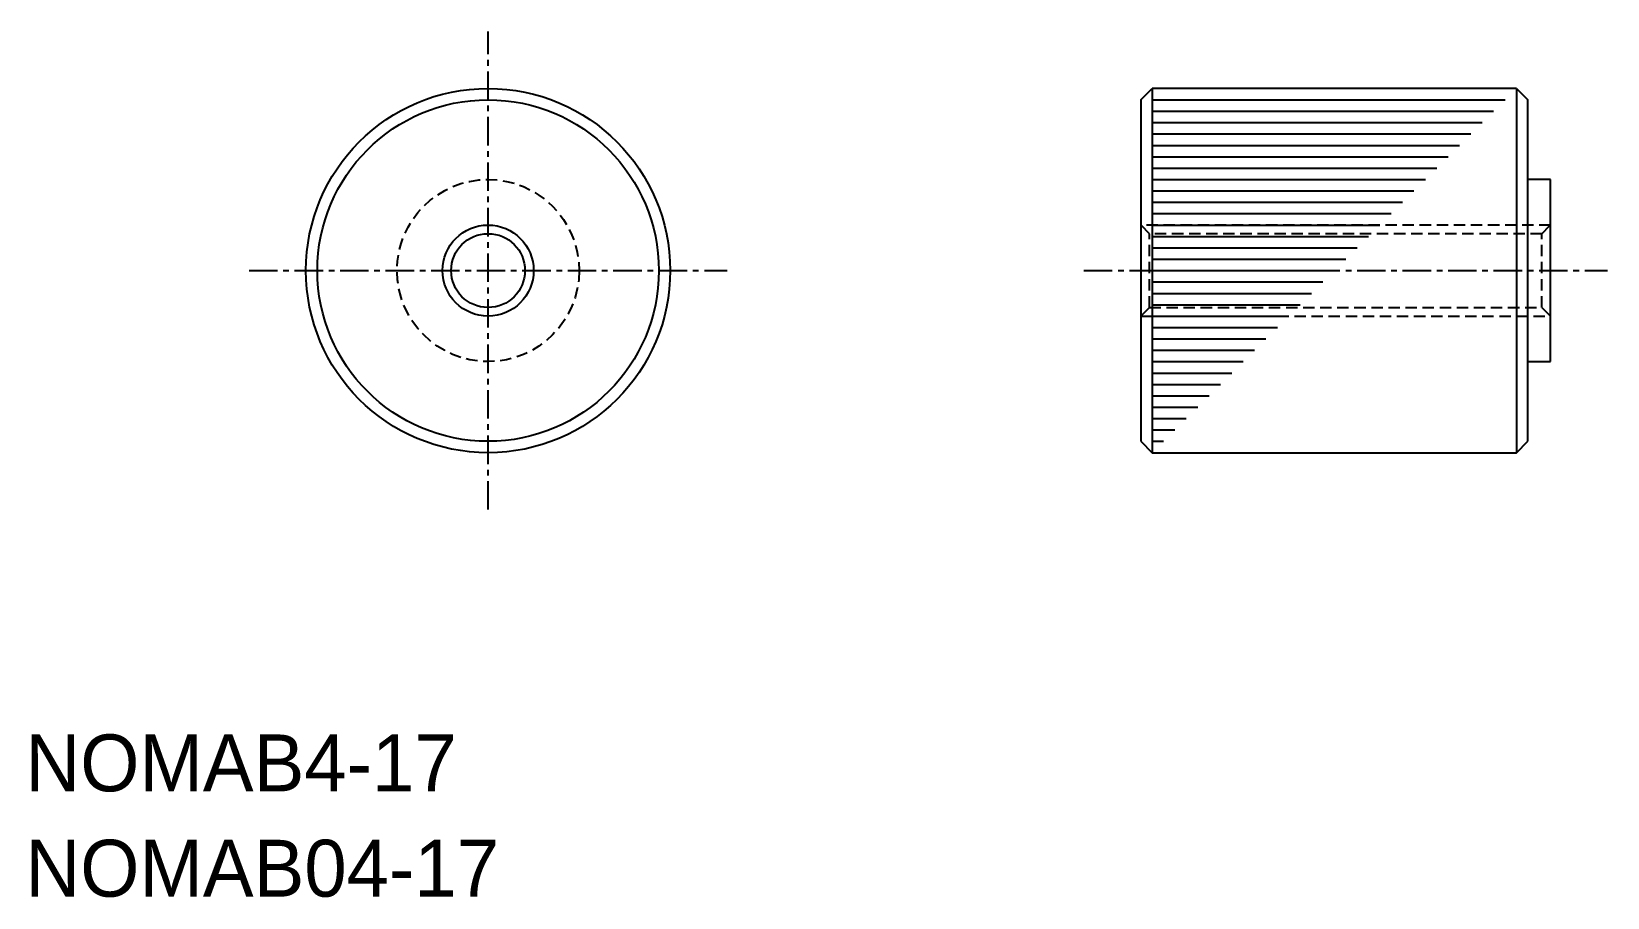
# Model space of a CAD drawing. Extents: x 0.3 to 69.5, y 0 to 38.
import ezdxf

# ---------------------------------------------------------------- set-up
doc = ezdxf.new("R2010")
doc.units = 0
doc.linetypes.add('CENTER', pattern=[2, 1.25, -0.25, 0.25, -0.25])
doc.linetypes.add('DASHED', pattern=[0.75, 0.5, -0.25])
doc.layers.get('0').update_dxf_attribs({"linetype": 'CONTINUOUS'})
doc.layers.add('CENTER', color=1, linetype='CENTER')

msp = doc.modelspace()

# ---------------------------------------------------------------- linework, layer by layer
at = {"color": 7, "linetype": 'CONTINUOUS'}
for p, q in [((49, 35), (49.5, 35.5)), ((49.5, 35.5), (49.5, 19.5)), ((65.5, 35.5), (49.5, 35.5)), ((65.5, 35.5), (65.5, 19.5)), ((65.5, 35.5), (66, 35)), ((49, 35), (49, 20)), ((49.5, 35), (65, 35)), ((66, 20), (66, 35)), ((49.5, 34.5), (64.5, 34.5)), ((49.5, 34), (64, 34)), ((49.5, 33.5), (63.5, 33.5)), ((49.5, 33), (63, 33)), ((49.5, 32.5), (62.5, 32.5)), ((49.5, 32), (62, 32)), ((49.5, 31.5), (61.5, 31.5)), ((67, 31.5), (66, 31.5)), ((67, 23.5), (67, 31.5)), ((49.5, 31), (61, 31)), ((49.5, 30.5), (60.5, 30.5)), ((49.5, 30), (60, 30)), ((49.5, 29.5), (59.5, 29.5)), ((49.5, 29), (59, 29)), ((49.5, 28.5), (58.5, 28.5)), ((49.5, 28), (58, 28)), ((49.5, 27.5), (57.5, 27.5)), ((49.5, 27), (57, 27)), ((49.5, 26.5), (56.5, 26.5)), ((49.5, 26), (56, 26)), ((49.5, 25.5), (55.5, 25.5)), ((49.5, 25), (55, 25)), ((49.5, 24.5), (54.5, 24.5)), ((49.5, 24), (54, 24)), ((49.5, 23.5), (53.5, 23.5)), ((49.5, 23), (53, 23)), ((66, 23.5), (67, 23.5)), ((49.5, 22.5), (52.5, 22.5)), ((49.5, 22), (52, 22)), ((49.5, 21.5), (51.5, 21.5)), ((49.5, 21), (51, 21)), ((49.5, 20.5), (50.5, 20.5)), ((49, 20), (49.5, 19.5)), ((49.5, 20), (50, 20)), ((49.5, 19.5), (65.5, 19.5)), ((65.5, 19.5), (66, 20))]:
    msp.add_line(p, q, dxfattribs=at)
at = {"color": 3, "linetype": 'DASHED'}
for p, q in [((67, 29.5), (49, 29.5)), ((49.379, 29.121), (49, 29.5)), ((49.379, 25.879), (49.379, 29.121)), ((66.621, 29.121), (49.379, 29.121)), ((66.621, 29.121), (67, 29.5)), ((66.621, 25.879), (66.621, 29.121)), ((49.379, 25.879), (49, 25.5)), ((49.379, 25.879), (66.621, 25.879)), ((66.621, 25.879), (67, 25.5)), ((49, 25.5), (67, 25.5))]:
    msp.add_line(p, q, dxfattribs=at)
at = {"color": 7, "linetype": 'CONTINUOUS'}
for radius in [8, 7.5, 1.621]:
    msp.add_circle((20.329, 27.5), radius, dxfattribs=at)
at = {"color": 3, "linetype": 'DASHED'}
msp.add_circle((20.329, 27.5), 4, dxfattribs=at)
at = {"color": 3, "linetype": 'CONTINUOUS'}
msp.add_circle((20.329, 27.5), 2, dxfattribs=at)
at = {"layer": 'CENTER', "color": 1, "linetype": 'CENTER'}
for p, q in [((20.329, 17), (20.329, 38)), ((9.829, 27.5), (30.829, 27.5)), ((46.5, 27.5), (69.5, 27.5))]:
    msp.add_line(p, q, dxfattribs=at)

# ---------------------------------------------------------------- texts
for s, p in [('NOMAB4-17', (0, 4.626)), ('NOMAB04-17', (0, 0))]:
    msp.add_text(s, height=2.5).set_placement(p)

doc.saveas('drawing.dxf')
